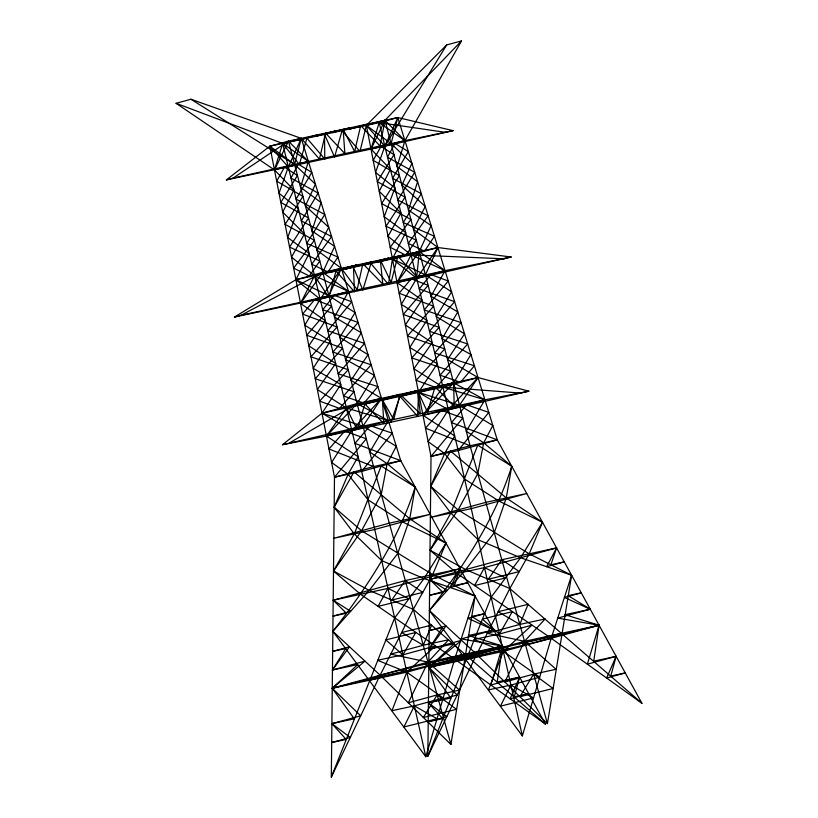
<?xml version="1.0" encoding="UTF-8"?>
<svg xmlns="http://www.w3.org/2000/svg" width="818" height="818" viewBox="0 0 818 818"><rect width="100%" height="100%" fill="white"/><g stroke="black" fill="none" stroke-linecap="round" stroke-linejoin="round"><path stroke-width="1.23" d="M461.536 40.9L384.981 120.297L380.043 146.013L360.718 125.532L354.623 151.494L343.131 129.326L344.869 153.6L325.544 133.119L319.449 159.081L301.269 138.344L190.952 99.244L176.074 103.303L282.66 143.426L299.368 164.561L306.924 138.201L324.787 159.081L324.511 134.408L334.542 156.974L342.098 130.614L359.951 151.494L366.362 125.379L446.659 44.959L461.536 40.9L404.93 140.645L397.078 166.555L417.609 181.739L408.458 210.093L431.137 225.584L419.297 251.555L416.771 276.75L397.814 256.187L391.137 282.282L380.35 259.95L382.783 284.081L362.875 263.723L357.149 289.603L341.392 268.355L314.531 275.686L300.543 303.427L325.39 320.748L308.826 345.809L335.687 363.478L317.364 389.562L346.403 407.937L388.386 420.646L351.863 430.616L321.985 413.202L357.088 403.622L388.386 420.646L369.746 452.037L387.149 463.632L415.217 487.037C398.407 540.34 366.893 587.539 332.854 631.322L380.125 675.177L450.912 744.462L475.074 596.046L424.031 578.561L381.74 560.637L354.286 533.878L334.173 507.211L354.02 471.894L409.757 518.745L445.994 543.101L432.671 574.635L413.305 609.369L380.125 675.177L331.321 777.1L334.49 477.221L269.838 146.197L288.457 141.115L397.804 117.536L453.029 130.665L384.849 146.125L226.381 179.909L269.838 146.197L379.184 122.618L397.804 117.536L497.272 439.89L641.925 703.286L551.199 638.296L457.109 573.49L430.023 550.228L450.82 513.07L477.743 445.217L511.741 466.229L506.281 497.937L494.276 532.692L465.759 569.563L429.378 610.504L522.334 735.914L551.199 638.296L571.598 575.238L529.195 553.827L458.1 509.911L430.697 486.403L444.614 453.479L454.675 435.912L422.978 415.278L442.927 387.129L478.029 377.548L528.847 391.198L448.387 409.798L326.454 436.086L282.507 444.726L321.985 413.202L340.758 384.521L313.222 368.325L330.308 341.167L304.797 325.196L320.196 299.194L341.392 268.355L316.975 250.196L328.713 227.281L305.4 205.931L315.411 184.162L294.562 164.449L269.838 146.197L288.325 166.944L279.03 193.242L298.396 208.733L287.67 237.517L309.143 253.345L295.911 279.695L234.398 317.067L416.72 278.386L511.199 257.016L437.916 247.537L322.773 272.363L295.911 279.695L320.196 299.194L348.519 291.464L322.773 272.363L240.942 315.288L234.398 317.067M528.847 391.198L484.91 399.828L466.27 431.219L483.673 442.814L511.741 466.229C494.931 519.532 463.417 566.731 429.378 610.504L476.649 654.369L547.436 723.654L571.598 575.238L520.555 557.753L478.264 539.819L450.82 513.07L430.697 486.403L450.544 451.076L506.281 497.937L542.518 522.283L529.195 553.827L509.829 588.551L476.649 654.369L427.845 756.292L431.014 456.403L366.362 125.379L384.981 120.297L404.93 140.645L453.029 130.665M176.074 103.303L274.47 169.929L293.887 190.032L282.711 212.118L304.46 233.897L291.505 257.149L314.531 275.686L328.816 297.333L336.014 271.055L354.46 291.811L353.478 267.281L362.803 290.012L370.953 263.519L388.448 284.48L392.435 258.887L405.667 232.537L384.194 216.709L394.92 187.925L375.554 172.424L384.849 146.125L366.362 125.379L391.086 143.631L411.935 163.355L401.924 185.113L425.237 206.473L413.499 229.388L437.916 247.537L416.72 278.386L401.321 304.378L426.832 320.359L409.746 347.517L437.282 363.703L418.509 392.395L417.671 416.423L400.002 396.382L417.558 390.585L427.528 412.2L435.104 386.802L454.194 406.454L453.612 382.814L470.933 354.531L442.078 338.693L457.783 311.914L430.994 296.28L445.043 270.656L511.199 257.016M332.251 688.245L427.988 662.12L502.538 646.046L497.201 681.987L519.614 677.151L514.236 696.864L528.725 693.746L510.115 698.817L519.614 677.151L490.831 685.003L502.538 646.046L468.407 635.504L493.745 630.034L471.618 616.486L484.747 613.653L467.896 618.255L493.745 630.034L461.209 638.919L502.538 646.046L406.802 672.171L332.251 688.245L354.306 718.817L331.883 723.654L346.178 739.421L331.679 742.539L350.298 737.468L331.883 723.654L360.677 715.801L332.251 688.245L357.793 664.553L332.445 670.014L345.769 648.531L332.65 651.363L349.501 646.762L332.445 670.014L364.992 661.138L332.251 688.245L374.828 677.693L412.098 669.656L406.802 672.171L391.955 710.699L414.378 705.862L443.172 698.01L406.802 672.171L377.568 660.29L402.906 654.829L435.452 645.944L406.802 672.171M428.785 667.427L524.512 641.312L599.062 625.238L593.725 661.169L616.138 656.343L610.76 676.057L625.249 672.928L606.639 678.01L616.138 656.343L587.355 664.196L599.062 625.238L564.931 614.686L590.269 609.226L568.142 595.668L581.271 592.845L564.42 597.437L590.269 609.226L557.733 618.101L599.062 625.238L503.326 651.353L428.785 667.427L450.83 698.01L428.407 702.846L442.702 718.603L428.203 721.732L446.822 716.65L428.407 702.846L457.201 694.983L428.785 667.427L454.317 643.746L428.969 649.206L442.293 627.723L429.174 630.545L446.025 625.954L428.969 649.206L461.516 640.33L428.785 667.427L471.352 656.885L508.622 648.848L503.326 651.353L488.479 689.891L510.902 685.055L539.696 677.202L503.326 651.353L474.092 639.482L499.43 634.011L531.976 625.136L503.326 651.353M240.942 315.288L445.043 270.656L419.297 251.555L392.435 258.887L416.72 278.386L445.043 270.656L411.055 254.868L388.029 236.341L400.984 213.089L379.235 191.31L390.411 169.224L370.994 149.111L379.184 122.618L404.93 140.645L294.562 164.449L274.47 169.929L282.66 143.426L301.269 138.344L400.748 460.698L545.401 724.094L454.675 659.104L360.585 594.308L333.499 571.036L354.286 533.878L381.208 466.025L415.217 487.037L409.757 518.745L397.752 553.5L369.235 590.381L332.854 631.322L425.81 756.732L454.675 659.104L475.074 596.046L432.671 574.635L361.566 530.718L334.173 507.211L348.079 474.287L358.151 456.72L326.454 436.086L362.977 426.127L381.505 398.356L346.403 407.937L357.169 429.47L364.91 403.949L400.022 394.368L393.693 419.501L381.505 398.356L351.014 380.38L368.018 354.654L339.767 337.364L355.063 312.66L328.877 295.697L295.911 279.695L411.055 254.868L437.916 247.537L425.401 274.889L397.067 282.619L421.914 299.94L405.35 324.991L432.211 342.67L413.888 368.754L442.927 387.129L484.91 399.828L448.387 409.798L428.121 441.638L444.614 453.479L464.624 479.082L499 501.097L542.518 522.283L520.555 557.753L491.158 597.191L427.845 756.292M233.058 178.089L294.562 164.449L301.269 138.344L288.325 166.944L308.406 161.463L288.457 141.115L233.058 178.089L226.381 179.909M435.104 386.802L400.002 396.382L391.004 422.17L382.456 400.166L417.558 390.585L420.35 413.755L400.022 394.368M331.321 777.1L394.634 617.999L424.031 578.561L445.994 543.101L402.476 521.904L368.1 499.9L348.079 474.287L331.597 462.446L351.863 430.616L381.505 398.356L364.91 403.949L383.836 423.714L382.456 400.166M404.93 140.645L384.849 146.125L397.804 117.536L391.086 143.631L370.994 149.111L384.981 120.297L350.012 128.907L351.433 127.536L282.66 143.426L361.679 471.352L425.81 756.732M341.392 268.355L328.877 295.697L300.543 303.427L322.773 272.363L334.613 246.392L311.934 230.901L321.085 202.547L300.554 187.363L308.406 161.463L282.66 143.426M427.988 662.12L408.335 702.795L437.119 694.932L459.542 690.106L427.988 662.12L390.748 654.114L423.284 645.228L448.622 639.768L427.988 662.12L422.691 664.635L459.961 656.598L502.538 646.046M524.512 641.312L504.859 681.977L533.643 674.124L556.066 669.288L524.512 641.312L487.272 633.296L519.808 624.42L545.146 618.95L524.512 641.312L519.215 643.817L556.485 635.78L599.062 625.238M274.47 169.929L288.457 141.115L373.55 466.557L450.912 744.462M384.849 146.125L446.659 44.959M346.403 407.937L326.454 436.086L357.088 403.622L374.409 375.339L345.554 359.501L361.259 332.732L334.47 317.098L348.519 291.464L314.531 275.686L356.699 265.052L345.881 268.928L388.673 258.161L376.904 262.23L419.297 251.555L397.067 282.619L411.055 254.868L504.655 258.805M361.679 471.352L392.262 433.192L370.125 425.626L354.94 443.376L400.748 460.698L361.679 471.352L334.49 477.221L366.29 438.796L344.715 431.106L328.969 448.98L373.55 466.557L400.748 460.698M522.334 735.914L458.203 450.544L488.786 412.384L466.649 404.818L451.464 422.569L497.272 439.89L458.203 450.544L431.014 456.403L462.814 417.978L441.239 410.299L425.493 428.162L470.074 445.749L497.272 439.89M289.736 442.753L357.088 403.622L478.029 377.548L459.501 405.309L422.978 415.278L453.612 382.814L484.91 399.828L362.977 426.127L282.507 444.726M299.848 139.725L318.468 134.643M316.106 136.217L334.726 131.136M332.814 132.618L351.433 127.536M350.012 128.907L368.632 123.825M329.838 272.384L356.699 265.052M345.881 268.928L372.752 261.596M361.812 265.492L388.673 258.161M376.904 262.23L403.765 254.909M392.435 258.887L425.401 274.889L451.587 291.842L436.291 316.546L464.552 333.846L447.538 359.572L478.029 377.548L448.387 409.798L418.509 392.395L453.612 382.814L400.002 396.382M334.49 477.221L373.55 466.557M431.014 456.403L470.074 445.749L384.981 120.297M364.91 403.949L417.558 390.585M521.618 393.172L442.927 387.129L321.985 413.202L362.977 426.127L396.301 446.311L387.149 463.632L381.28 494.358L361.566 530.718L333.499 571.036L369.235 590.381L413.305 609.369L545.401 724.094M446.352 132.485L379.184 122.618L458.203 450.544M418.509 392.395L459.501 405.309L492.825 425.503L483.673 442.814L477.814 473.54L458.1 509.911L430.023 550.228L465.759 569.563L509.829 588.551L641.925 703.286M190.952 99.244L294.562 164.449M470.074 445.749L547.436 723.654M460.074 568.725L454.358 585.586L467.743 582.692L450.125 587.498L460.074 568.725L405.278 580.545L333.182 600.218L346.403 613.234L333.018 616.118L350.636 611.312L333.182 600.218L387.977 588.398L460.074 568.725M556.598 547.917L550.882 564.768L564.267 561.884L546.649 566.69L556.598 547.917L501.802 559.727L429.706 579.4L442.937 592.416L429.542 595.31L447.16 590.494L429.706 579.4L484.512 567.59L556.598 547.917M431.597 625.116L423.284 645.228L401.618 632.539L431.597 625.116M528.121 604.298L519.808 624.42L498.142 611.731L528.121 604.298M414.378 705.862L403.918 726.967L437.027 718.766L414.378 705.862M510.902 685.055L500.442 706.159L533.551 697.948L510.902 685.055M298.365 164.203L291.004 178.079L318.171 193.109L301.321 220.891L331.597 236.607L311.76 264.214L327.957 272.016L337.916 257.077L306.74 243.386L324.766 214.49L296.085 199.132L311.781 172.414L298.365 164.203M394.889 143.385L387.527 157.271L414.695 172.291L397.845 200.083L428.121 215.788L408.284 243.406L424.481 251.208L434.44 236.269L403.264 222.568L421.301 193.682L392.609 178.324L408.315 151.596L394.889 143.385M387.977 588.398L377.998 606.424L409 598.725L387.977 588.398M484.512 567.59L474.522 585.606L505.524 577.917L484.512 567.59M284.521 167.189L276.668 181.177L302.916 196.402L285.114 224.388L314.388 240.308L293.652 268.12L309.347 276.034L319.797 260.983L289.541 247.087L308.56 217.987L280.819 202.424L297.445 175.502L284.521 167.189M381.045 146.371L373.192 160.359L399.44 175.584L381.638 203.58L410.922 219.5L390.176 247.312L405.871 255.216L416.321 240.175L386.065 226.279L405.084 197.179L377.343 181.616L393.969 154.694L381.045 146.371M415.769 632.478L402.906 654.829L385.789 639.901L415.769 632.478M512.293 611.659L499.43 634.011L482.323 619.093L512.293 611.659M437.119 694.932L423.376 717.519L456.495 709.318L437.119 694.932M533.643 674.124L519.9 696.711L553.019 688.5L533.643 674.124M405.278 580.545L391.761 600.085L422.773 592.396L405.278 580.545M501.802 559.727L488.285 579.277L519.297 571.577L501.802 559.727M334.358 295.329L322.732 309.725L358.09 322.476L332.936 352.077L371.147 364.787L343.519 395.973L363.949 403.151L377.875 386.597L338.171 373.785L364.562 343.448L327.793 330.748L351.72 301.811L334.358 295.329M430.881 274.521L419.256 288.907L454.614 301.668L429.46 331.27L467.671 343.979L440.043 375.165L460.483 382.333L474.409 365.789L434.695 352.977L461.086 322.64L424.317 309.93L448.244 281.003L430.881 274.521M314.715 299.562L302.619 314.061L337.057 327.016L310.973 356.812L348.233 369.736L319.623 401.127L339.542 408.417L353.989 391.75L315.247 378.734L342.599 348.182L306.77 335.278L331.607 306.147L314.715 299.562M411.239 278.754L399.143 293.243L433.591 306.198L407.497 336.004L444.757 348.918L416.147 380.319L436.066 387.599L450.514 370.943L411.781 357.916L439.123 327.374L403.294 314.47L428.131 285.339L411.239 278.754M380.125 675.177L369.531 680.208L454.675 659.104L465.258 654.083L380.125 675.177M476.649 654.369L466.055 659.39L551.199 638.296L561.782 633.275L476.649 654.369M389.307 523.152L333.836 538.285L374.736 529.471L430.207 514.338L389.307 523.152M485.831 502.344L430.36 517.477L471.27 508.663L526.731 493.53L485.831 502.344"/></g></svg>
